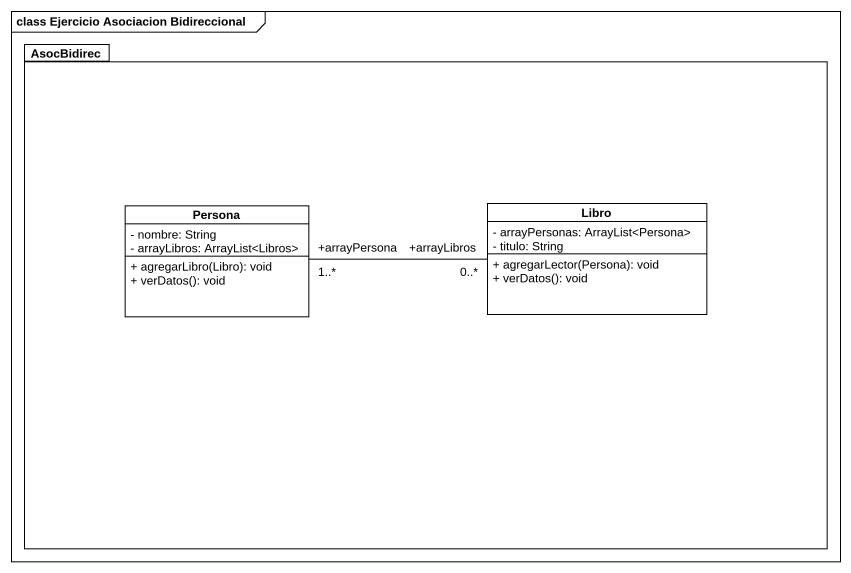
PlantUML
@startuml
mainframe class Ejercicio Asociacion Bidireccional
hide circle
hide empty members
skinparam classAttributeIconSize 0
package AsocBidirec {
  class Persona {
    - nombre: String
    - arrayLibros: ArrayList<Libros>
    + agregarLibro(Libro): void
    + verDatos(): void
  }
  class Libro {
    - arrayPersonas: ArrayList<Persona>
    - titulo: String
    + agregarLector(Persona): void
    + verDatos(): void
  }
}
Persona "+arrayPersona\n1..*" -right- "+arrayLibros\n0..*" Libro
@enduml
